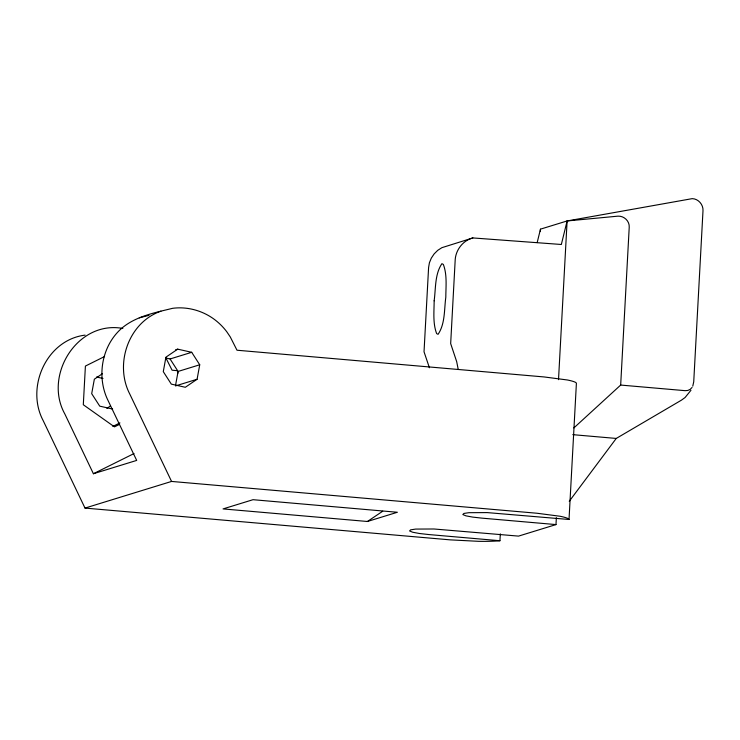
<?xml version="1.0" encoding="UTF-8"?>
<svg xmlns="http://www.w3.org/2000/svg" width="740" height="740" viewBox="0 0 740 740"><rect width="100%" height="100%" fill="white"/><g stroke="black" fill="none" stroke-linecap="round" stroke-linejoin="round"><path stroke-width="1.11" d="M85.109 335.128C46.537 339.827 25.447 387.27 43.16 420.579L85.008 508.084L450.262 539.867L478.512 541.319A46.176 5.069 3.1 0 0 496.485 541.014L499.944 540.737L500.323 533.864M540.348 231.454L540.477 229.15L567.118 220.955L692.196 198.644C698.31 198.755 703.37 204.61 703 210.65L693.732 381.803L692.76 386.169M558.515 379.675L567.118 220.955L618.029 216.145C624.07 215.849 629.657 221.084 629.222 227.217L620.675 385.059L573.87 427.924M499.944 540.737L428.673 534.539L419.349 533.485L412.652 532.226L409.572 530.95L410.626 529.849L415.621 529.082L433.964 528.989L518.537 536.112L555.99 524.586L556.36 517.713M555.99 524.586L481.934 518.139L472.61 517.094L465.913 515.836L462.833 514.55L463.897 513.449L468.882 512.691L487.225 512.598L569.023 519.48L576.404 383.209L575.887 382.589A46.176 5.069 3.1 0 0 567.367 379.981L544.205 376.956L236.994 350.224L230.27 336.931L226.736 331.696A60.958 58.072 72.9 0 0 213.296 318.616C201.604 310.356 186.896 306.443 172.661 308.303C155.742 312.493 137.603 315.887 123.525 326.784C101.954 343.924 95.978 376.207 108.086 400.599L136.687 460.41L93.407 473.73L64.806 413.919C43.253 375.189 77.654 320.106 122.849 328.449M175.648 384.809L178.09 371.443L170.071 358.965L165.769 357.993M177.72 349.151L165.927 357.161L163.281 371.647L171.319 384.125L185.315 387.279L197.081 379.269L199.726 364.783L191.706 352.305L177.72 349.151L175.556 349.817M537.175 242.6L540.477 229.15M567.118 220.955L561.336 244.487L472.86 237.938L441.882 247.678L437.766 250.314L434.158 253.885L431.309 258.131L429.413 262.774L428.599 267.492L424.029 351.796L429.413 367.771M690.966 390.267L685.074 397.528L681.374 400.201L616.244 438.441L569.245 501.295M692.048 387.473L690.189 389.37L687.812 390.461L685.074 390.664L620.675 385.059M382.719 511.22L367.419 521.487L223.045 508.916L253.015 499.694L397.38 512.265L367.419 521.487M106.902 408.378L110.519 405.909M102.508 373.644L94.35 379.195L91.695 393.68L99.743 406.149L112.656 409.063M104.553 356.541L85.405 366.069L83.306 404.743L114.478 426.869L119.519 424.371M112.868 426.416L119.926 422.91M93.407 473.73L134.023 453.555M160.931 311.179C128.446 322.418 114.302 364.071 129.722 393.939L171.56 481.435L536.824 513.227L559.986 516.243A46.176 5.069 3.1 0 1 568.505 518.851L569.023 519.48M472.86 237.938C463.231 240.38 456.043 249.491 455.23 259.296L450.669 343.591L456.691 361.684L458.199 369.279M170.071 358.965L191.706 352.305M178.09 371.443L199.726 364.783M175.445 385.929L197.081 379.269M85.008 508.084L171.56 481.435M139.296 317.839L149.036 315.332M572.788 434.658L616.244 438.441M96.542 377.012L102.999 378.464M165.853 357.836L172.078 370.204L177.23 370.657L177.979 373.099M434.158 300.801C434.112 311.679 432.715 323.204 436.628 333.592L438.071 334.323C445.258 323.769 444.139 309.477 445.813 297.212C445.868 286.334 447.265 274.808 443.343 264.421L441.9 263.68C434.722 274.244 435.832 288.526 434.158 300.801"/></g></svg>
